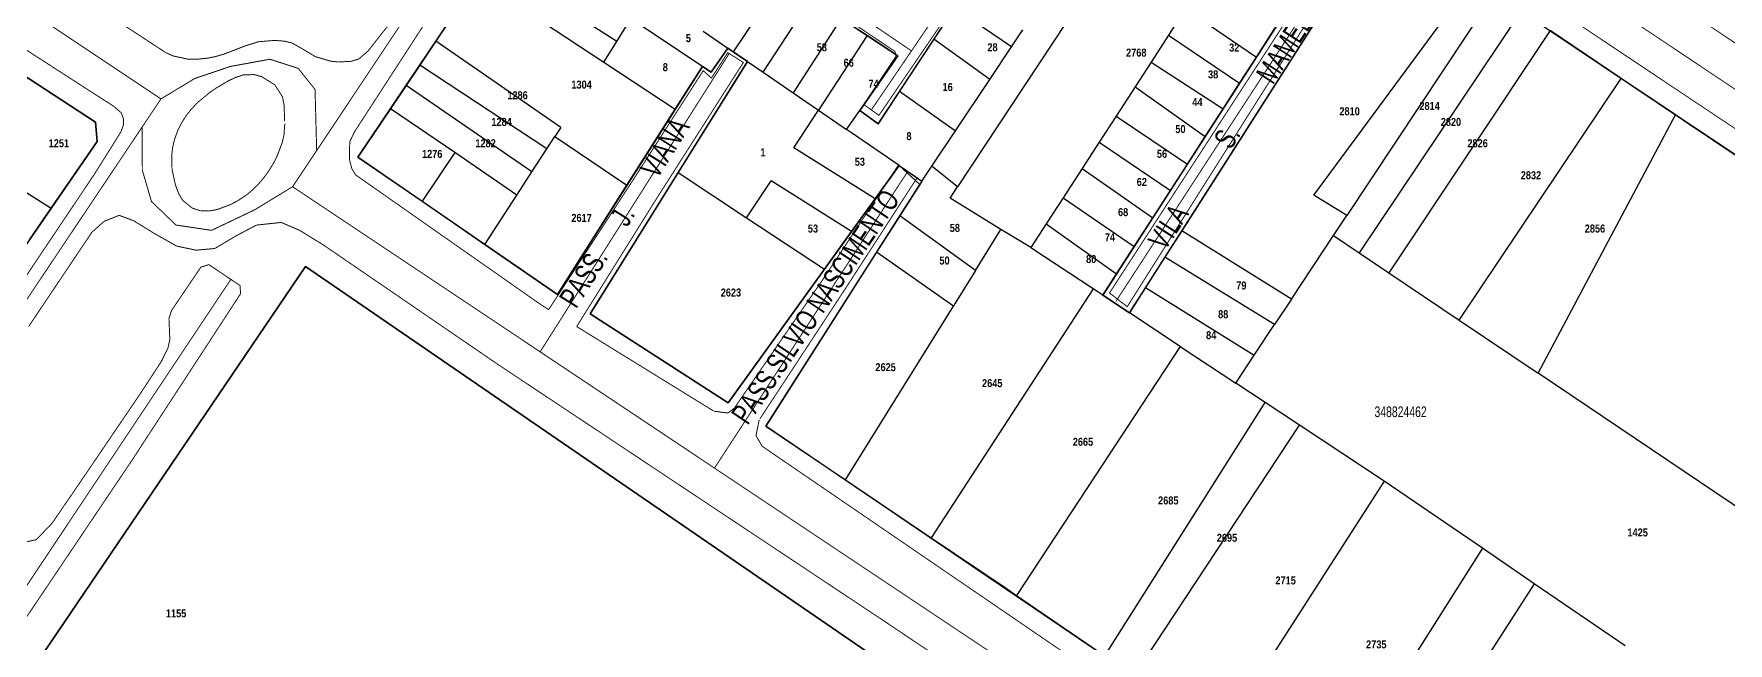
# Model space of a CAD drawing. Extents: x 203136 to 205923, y 4839890 to 4842982.
# Drawn here: x 204200.6 to 204518.3, y 4841120.4 to 4841234.7 of the extents above; entities that cross this region are included whole.
import ezdxf
from ezdxf.enums import TextEntityAlignment as Align

# ---------------------------------------------------------------- set-up
doc = ezdxf.new("R2010")
doc.units = 0
doc.header["$LTSCALE"] = 1.5
doc.header["$MEASUREMENT"] = 0
doc.linetypes.add('TRACO_25', pattern=[8, 3, -1, 1, -1, 1, -1])
for name, color, linetype in [('CD_MALHA_LOTES', 40, 'CONTINUOUS'), ('CD_TXT_QUADRA', 7, 'CONTINUOUS'), ('RU-QUADRAS', 210, 'CONTINUOUS'), ('SV-EIXO-RUA-PAV', 20, 'CONTINUOUS'), ('SV-RUA-PAVIM-S-GUIA-C-GUIA', 7, 'CONTINUOUS'), ('SV-TXT-RUA-PAV-S-GUIA-C-GUIA', 7, 'CONTINUOUS'), ('Th_NmrPort', 1, 'CONTINUOUS')]:
    doc.layers.add(name, color=color, linetype=linetype)
doc.styles.add('ARIAL', font='ARIAL.TTF')
doc.styles.get("Standard").update_dxf_attribs({"font": 'swisscbo.ttf'})

msp = doc.modelspace()

# ---------------------------------------------------------------- linework, layer by layer
at = {"layer": 'CD_MALHA_LOTES', "linetype": 'Continuous'}
for p, q in [((204453.37, 4841256.54), (204415.85, 4841197.76)), ((204309.93, 4841233.28), (204286.24, 4841248.58)), ((204283.84, 4841245.01), (204276.03, 4841233.37)), ((204283.84, 4841245.01), (204307.51, 4841229.39)), ((204340.81, 4841245), (204331.78, 4841231.33)), ((204440.63, 4841204.48), (204470.55, 4841245)), ((204474.47, 4841242.37), (204446.82, 4841200.65)), ((204337.35, 4841227.52), (204346.37, 4841241.32)), ((204373.25, 4841239.56), (204369.4, 4841233.73)), ((204383.94, 4841232.27), (204373.25, 4841239.56)), ((204396.75, 4841240.7), (204373.82, 4841206.03)), ((204416.59, 4841239.43), (204413.39, 4841234.49)), ((204416.59, 4841239.43), (204429.86, 4841230.35)), ((204479.52, 4841238.97), (204449.12, 4841193.66)), ((204309.93, 4841233.28), (204312.58, 4841237.54)), ((204326, 4841228.6), (204312.58, 4841237.54)), ((204352.01, 4841237.58), (204342.99, 4841223.65)), ((204356.85, 4841234.38), (204352.01, 4841237.58)), ((204383.94, 4841232.27), (204386.09, 4841235.49)), ((204429.86, 4841230.35), (204433.39, 4841235.82)), ((204484.91, 4841235.35), (204454.69, 4841189.91)), ((204498.26, 4841226.37), (204484.91, 4841235.35)), ((204276.03, 4841233.37), (204273, 4841228.87)), ((204299.45, 4841217.16), (204276.03, 4841233.37)), ((204307.51, 4841229.39), (204309.93, 4841233.28)), ((204326.15, 4841235.19), (204330.76, 4841232.03)), ((204356.85, 4841234.38), (204347.74, 4841220.4)), ((204362.61, 4841230.57), (204356.85, 4841234.38)), ((204369.4, 4841233.73), (204362.96, 4841223.96)), ((204379.86, 4841226.15), (204369.4, 4841233.73)), ((204379.86, 4841226.15), (204383.94, 4841232.27)), ((204413.39, 4841234.49), (204410.11, 4841229.42)), ((204413.39, 4841234.49), (204426.69, 4841225.44)), ((204307.51, 4841229.39), (204320.9, 4841220.56)), ((204334.43, 4841229.52), (204321.45, 4841208.69)), ((204327.6, 4841227.54), (204330.76, 4841232.03)), ((204330.76, 4841232.03), (204331.78, 4841231.33)), ((204331.78, 4841231.33), (204334.43, 4841229.52)), ((204334.43, 4841229.52), (204337.35, 4841227.52)), ((204355.51, 4841220.35), (204362.61, 4841230.57)), ((204410.11, 4841229.42), (204407.11, 4841224.79)), ((204410.11, 4841229.42), (204423.62, 4841220.67)), ((204426.69, 4841225.44), (204429.86, 4841230.35)), ((204212.18, 4841218.17), (204197.95, 4841227.47)), ((204273, 4841228.87), (204270.42, 4841225.02)), ((204296.84, 4841213.14), (204273, 4841228.87)), ((204320.9, 4841220.56), (204326, 4841228.6)), ((204326, 4841228.6), (204327.6, 4841227.54)), ((204337.35, 4841227.52), (204342.99, 4841223.65)), ((204373.43, 4841216.52), (204379.86, 4841226.15)), ((204467.9, 4841181.02), (204498.26, 4841226.37)), ((204508.01, 4841219.82), (204498.26, 4841226.37)), ((204270.42, 4841225.02), (204267.5, 4841220.67)), ((204294.03, 4841208.81), (204270.42, 4841225.02)), ((204342.99, 4841223.65), (204347.74, 4841220.4)), ((204362.96, 4841223.96), (204358.91, 4841217.81)), ((204362.96, 4841223.96), (204373.43, 4841216.52)), ((204407.11, 4841224.79), (204403.53, 4841219.29)), ((204407.11, 4841224.79), (204420.25, 4841215.45)), ((204423.62, 4841220.67), (204426.69, 4841225.44)), ((204267.5, 4841220.67), (204261.41, 4841211.61)), ((204279.55, 4841212.44), (204267.5, 4841220.67)), ((204311.84, 4841206.31), (204320.9, 4841220.56)), ((204343.15, 4841213.36), (204347.74, 4841220.4)), ((204347.74, 4841220.4), (204353.03, 4841216.77)), ((204353.03, 4841216.77), (204355.51, 4841220.35)), ((204358.91, 4841217.81), (204355.51, 4841220.35)), ((204420.25, 4841215.45), (204423.62, 4841220.67)), ((204482.7, 4841171.05), (204508.46, 4841219.52)), ((204508.46, 4841219.52), (204508.01, 4841219.82)), ((204555.2, 4841188.16), (204508.46, 4841219.52)), ((204212.54, 4841214.54), (204212.18, 4841218.17)), ((204299.45, 4841217.16), (204298.33, 4841215.44)), ((204353.91, 4841216.17), (204353.03, 4841216.77)), ((204369.02, 4841209.91), (204373.43, 4841216.52)), ((204403.53, 4841219.29), (204400.35, 4841214.38)), ((204403.53, 4841219.29), (204416.91, 4841210.28)), ((204203.91, 4841202.01), (204212.54, 4841214.54)), ((204294.03, 4841208.81), (204296.84, 4841213.14)), ((204296.84, 4841213.14), (204298.33, 4841215.44)), ((204298.33, 4841215.44), (204311.84, 4841206.31)), ((204358.4, 4841203.77), (204343.15, 4841213.36)), ((204362.9, 4841210.01), (204353.91, 4841216.17)), ((204400.35, 4841214.38), (204397.16, 4841209.46)), ((204400.35, 4841214.38), (204413.72, 4841205.32)), ((204416.91, 4841210.28), (204420.25, 4841215.45)), ((204188.12, 4841211.96), (204203.91, 4841202.01)), ((204261.41, 4841211.61), (204273.42, 4841203.33)), ((204279.55, 4841212.44), (204273.42, 4841203.33)), ((204291.22, 4841204.48), (204279.55, 4841212.44)), ((204358.4, 4841203.77), (204362.9, 4841210.01)), ((204362.9, 4841210.01), (204367.15, 4841207.1)), ((204367.15, 4841207.1), (204369.02, 4841209.91)), ((204373.82, 4841206.03), (204369.02, 4841209.91)), ((204413.72, 4841205.32), (204416.91, 4841210.28)), ((204291.22, 4841204.48), (204294.03, 4841208.81)), ((204321.45, 4841208.69), (204304.96, 4841182.23)), ((204321.45, 4841208.69), (204334.28, 4841200.23)), ((204334.28, 4841200.23), (204338.9, 4841207.15)), ((204353.96, 4841197.63), (204338.9, 4841207.15)), ((204367.15, 4841207.1), (204366.74, 4841206.49)), ((204397.16, 4841209.46), (204393.61, 4841203.98)), ((204397.16, 4841209.46), (204410.43, 4841200.22)), ((204285.2, 4841195.21), (204291.22, 4841204.48)), ((204298.83, 4841185.82), (204311.84, 4841206.31)), ((204353.96, 4841197.63), (204358.4, 4841203.77)), ((204366.74, 4841206.49), (204362.99, 4841200.6)), ((204372.41, 4841203.89), (204373.82, 4841206.03)), ((204381.95, 4841198.04), (204372.41, 4841203.89)), ((204393.61, 4841203.98), (204390.45, 4841199.11)), ((204393.61, 4841203.98), (204406.95, 4841194.83)), ((204410.43, 4841200.22), (204413.72, 4841205.32)), ((204446.82, 4841200.65), (204440.63, 4841204.48)), ((204199.81, 4841196.06), (204203.91, 4841202.01)), ((204273.42, 4841203.33), (204285.2, 4841195.21)), ((204362.99, 4841200.6), (204358.62, 4841193.74)), ((204377.17, 4841190.32), (204362.99, 4841200.6)), ((204444.33, 4841196.89), (204446.82, 4841200.65)), ((204334.28, 4841200.23), (204348.88, 4841190.59)), ((204348.88, 4841190.59), (204353.96, 4841197.63)), ((204377.17, 4841190.32), (204381.95, 4841198.04)), ((204387.54, 4841194.62), (204381.95, 4841198.04)), ((204390.45, 4841199.11), (204387.54, 4841194.62)), ((204390.45, 4841199.11), (204403.65, 4841189.72)), ((204406.95, 4841194.83), (204410.43, 4841200.22)), ((204415.85, 4841197.76), (204412.7, 4841192.82)), ((204436.43, 4841184.97), (204415.85, 4841197.76)), ((204285.2, 4841195.21), (204298.83, 4841185.82)), ((204387.54, 4841194.62), (204387.76, 4841194.48)), ((204399.23, 4841186.89), (204387.76, 4841194.48)), ((204403.65, 4841189.72), (204406.95, 4841194.83)), ((204436.43, 4841184.97), (204444.33, 4841196.89)), ((204444.33, 4841196.89), (204449.12, 4841193.66)), ((204358.62, 4841193.74), (204337.87, 4841161.15)), ((204373.04, 4841183.66), (204358.62, 4841193.74)), ((204412.7, 4841192.82), (204409.06, 4841187.12)), ((204433.26, 4841180.19), (204412.7, 4841192.82)), ((204449.12, 4841193.66), (204454.69, 4841189.91)), ((204330.79, 4841165.53), (204348.88, 4841190.59)), ((204377.17, 4841190.32), (204373.39, 4841184.22)), ((204401.048804, 4841185.688147), (204403.65, 4841189.72)), ((204454.69, 4841189.91), (204467.9, 4841181.02)), ((204399.23, 4841186.89), (204368.89, 4841140.2)), ((204401.048804, 4841185.688147), (204399.23, 4841186.89)), ((204406.04, 4841182.39), (204401.048804, 4841185.688147)), ((204409.06, 4841187.12), (204406.04, 4841182.39)), ((204409.06, 4841187.12), (204429.45, 4841174.43)), ((204436.43, 4841184.97), (204433.26, 4841180.19)), ((204304.96, 4841182.23), (204330.79, 4841165.53)), ((204352.83, 4841151.05), (204373.04, 4841183.66)), ((204373.39, 4841184.22), (204373.04, 4841183.66)), ((204415.59, 4841176.08), (204406.04, 4841182.39)), ((204467.9, 4841181.02), (204482.7, 4841171.05)), ((204415.59, 4841176.08), (204384.86, 4841129.4)), ((204415.59, 4841176.08), (204425.98, 4841169.21)), ((204425.98, 4841169.21), (204429.45, 4841174.43)), ((204431.49, 4841165.57), (204425.98, 4841169.21)), ((204522.12, 4841144.5), (204482.7, 4841171.05)), ((204401.42, 4841118.08), (204431.49, 4841165.57)), ((204437.94, 4841161.3), (204431.49, 4841165.57)), ((204337.87, 4841161.15), (204352.83, 4841151.05)), ((204406.91, 4841114.33), (204437.94, 4841161.3)), ((204453.8, 4841150.82), (204437.94, 4841161.3)), ((204352.83, 4841151.05), (204368.89, 4841140.2)), ((204453.8, 4841150.82), (204423.17, 4841103.21)), ((204472.22, 4841138.23), (204453.8, 4841150.82)), ((204368.89, 4841140.2), (204382.76, 4841130.84)), ((204472.22, 4841138.23), (204441.94, 4841090.38)), ((204382.76, 4841130.84), (204384.86, 4841129.4)), ((204481.96, 4841131.56), (204451.33, 4841083.96)), ((204384.86, 4841129.4), (204401.42, 4841118.08))]:
    msp.add_line(p, q, dxfattribs=at)
msp.add_lwpolyline([(204501.81, 4841019.33), (204251.54, 4841191.11), (204172.2, 4841074.02), (204425.43, 4840903.9)], close=True, dxfattribs=at)
for points in [[(204429.45, 4841174.43), (204433.26, 4841180.19)], [(204481.96, 4841131.56), (204472.22, 4841138.23)], [(204498.97, 4841119.92), (204481.96, 4841131.56)]]:
    msp.add_lwpolyline(points, dxfattribs=at)
for p in [(204212.18, 4841218.17), (204212.54, 4841214.54), (204203.91, 4841202.01)]:
    msp.add_point(p, dxfattribs=at)
at = {"layer": 'RU-QUADRAS', "color": 6, "linetype": 'Continuous'}
for points in [[(204261.41, 4841211.61), (204301.36, 4841271.1), (204362.61, 4841230.57), (204355.51, 4841220.35), (204358.91, 4841217.81), (204405.27, 4841288.13), (204448.4, 4841259.08), (204401.05, 4841185.69), (204406.04, 4841182.39), (204453.37, 4841256.54), (204597.97, 4841159.46), (204566.13, 4841114.47), (204517.24, 4841039.25), (204337.87, 4841161.15), (204366.74, 4841206.49), (204362.9, 4841210.01), (204330.79, 4841165.53), (204304.96, 4841182.23), (204334.43, 4841229.52), (204330.76, 4841232.03), (204327.6, 4841227.54), (204326, 4841228.6), (204298.83, 4841185.82)], [(204077.03, 4841134.45), (204156.09, 4841254.83), (204212.18, 4841218.17), (204212.54, 4841214.54), (204131.81, 4841097.33)], [(204172.2, 4841074.02), (204251.54, 4841191.11), (204501.81, 4841019.33), (204425.43, 4840903.9)]]:
    msp.add_lwpolyline(points, close=True, dxfattribs=at)
at = {"layer": 'SV-EIXO-RUA-PAV', "const_width": 0.18}
for points in [[(203713.195594, 4841762.099), (203718.6708, 4841758.4484), (203819.801783, 4841691.0189), (203924.608837, 4841621.1384), (203982.867673, 4841582.775028), (204024.317884, 4841554.89701), (204047.25663, 4841539.716778), (204184.483112, 4841447.8663), (204230.965896, 4841416.8737), (204316.37469, 4841359.9271), (204340.8024, 4841343.6398), (204391.414581, 4841309.998544), (204408.223744, 4841298.6864), (204430.382008, 4841283.9123), (204456.732906, 4841266.3427), (204609.65364, 4841164.120225), (204616.269943, 4841159.644491), (204624.637621, 4841154.19577), (204631.837716, 4841149.525438), (204636.861682, 4841146.2412)], [(204224.471994, 4841222.5113), (204157.571, 4841267.1472), (204108.1788, 4841300.106611), (204025.683567, 4841355.1418), (204011.381646, 4841364.762109), (203955.51211, 4841401.724634), (203932.166221, 4841417.194802), (203889.086681, 4841446.254719), (203801.4345, 4841504.7594), (203667.374003, 4841594.971104)]]:
    msp.add_lwpolyline(points, dxfattribs=at)
at = {"layer": 'SV-EIXO-RUA-PAV', "const_width": 0.18, "flags": 128}
for points in [[(204249.1496, 4841206.0465), (204253.665965, 4841212.8265), (204287.946244, 4841264.2897), (204296.984244, 4841277.8579), (204334.531341, 4841334.2254)], [(204357.66, 4841220.45), (204365.1847, 4841231.5175), (204379.3749, 4841252.3886), (204408.223744, 4841298.6864)], [(204365.1847, 4841231.5175), (204296.984244, 4841277.8579)], [(204403.5055, 4841184.5346), (204456.732906, 4841266.3427)], [(204224.4719, 4841222.5113), (204230.8127, 4841226.3488), (204237.488, 4841228.6026), (204244.885025, 4841229.9549), (204250.207248, 4841228.242), (204253.364495, 4841224.2753), (204253.665965, 4841212.8265)], [(204330.9681, 4841230.97), (204295.565636, 4841175.0781)], [(204145.4902, 4841104.4154), (204185.7718, 4841164.6457), (204224.471994, 4841222.5113)], [(204249.1496, 4841206.0465), (204242.088605, 4841201.7375), (204233.969963, 4841197.861), (204227.294633, 4841198.8526), (204222.694073, 4841203.2701), (204220.980137, 4841209.1299), (204220.930684, 4841217.2163)], [(204364.5, 4841208.935), (204328.252317, 4841153.2697)], [(204249.1496, 4841206.0465), (204295.565636, 4841175.0781), (204328.252317, 4841153.2697), (204484.004739, 4841049.3526)], [(204237.569682, 4841188.6621), (204195.305402, 4841125.213), (204162.333481, 4841075.714), (204158.5263, 4841069.9986)]]:
    msp.add_lwpolyline(points, dxfattribs=at)
at = {"layer": 'SV-RUA-PAVIM-S-GUIA-C-GUIA', "linetype": 'Continuous', "const_width": 0.18, "flags": 128}
for points in [[(204297.161831, 4841182.994224), (204295.46, 4841184.09), (204260.97, 4841208.26), (204260.26, 4841209.42), (204259.85, 4841211), (204259.8, 4841212.85), (204259.886957, 4841214.513948), (204260.74, 4841216.31), (204285.64, 4841254.74), (204297.41, 4841271.75), (204299.37, 4841272.98), (204300.67, 4841272.46), (204337.45, 4841248), (204362.08, 4841231.42), (204362.27, 4841230.51), (204356.23, 4841221.47), (204359.09, 4841219.43), (204377.03, 4841245.74)], [(204608.16, 4841174.17), (204561.66, 4841205.43), (204523.61, 4841230.31), (204462.72, 4841271.12)], [(204454.251475, 4841260.513761), (204486.32, 4841239.16), (204523.15, 4841214.57), (204564.68, 4841186.69), (204578.85, 4841177.25)], [(204225.4, 4841231.18), (204198.42, 4841248.82)], [(204302.416227, 4841179.815094), (204317.323555, 4841203.712228), (204333.663454, 4841229.343152), (204330.746827, 4841231.185233), (204327.676693, 4841226.426525), (204326.141627, 4841227.808085), (204312.689303, 4841206.843479), (204297.161831, 4841182.994224)], [(204254.91, 4841195.13), (204287.62, 4841172.73), (204360.37, 4841124.37), (204467.73, 4841052.26), (204472.105722, 4841049.352843)]]:
    msp.add_lwpolyline(points, dxfattribs=at)
at = {"layer": 'SV-RUA-PAVIM-S-GUIA-C-GUIA', "linetype": 'TRACO_25', "const_width": 0.18, "flags": 128}
msp.add_lwpolyline([(204454.251475, 4841260.513761), (204405.632844, 4841183.541009), (204402.314282, 4841186.122113), (204451.749884, 4841262.303645)], dxfattribs=at)
at = {"layer": 'SV-RUA-PAVIM-S-GUIA-C-GUIA', "const_width": 0.18}
for points in [[(204225.4, 4841231.18), (204226.775997, 4841230.564023), (204229.505023, 4841229.985445), (204231.010697, 4841229.939416), (204233.300174, 4841230.165211), (204234.769057, 4841230.477158), (204236.215238, 4841230.897888), (204238.706037, 4841231.839869), (204240.105079, 4841232.406109), (204242.78, 4841233.24), (204245.766263, 4841233.487812), (204247.576733, 4841233.348586), (204249.047142, 4841233.004106), (204251.240543, 4841231.756526), (204253.404836, 4841230.446326), (204256.21669, 4841229.600884), (204257.709923, 4841229.432733), (204260.158027, 4841229.568299), (204261.60373, 4841230.022982), (204263.364123, 4841231.554284), (204264.422382, 4841232.933899), (204265.739743, 4841234.623919), (204267.637135, 4841236.947977)], [(204195.23, 4841234.27), (204212.14, 4841223.36)], [(204247.66, 4841218.35), (204247.557005, 4841221.346373), (204247.251342, 4841222.908238), (204245.831675, 4841225.137513), (204243.383181, 4841226.672334), (204241.936045, 4841227.081919), (204239.889153, 4841227.003046), (204238.451425, 4841226.543196), (204237.051138, 4841225.871115), (204234.870283, 4841224.578362), (204233.624407, 4841223.730213), (204231.335764, 4841221.83089), (204230.072849, 4841220.487051), (204229.147883, 4841219.294065), (204228.33409, 4841218.018793), (204227.650458, 4841216.668991), (204227.010771, 4841214.910937), (204226.667596, 4841213.43767), (204226.482893, 4841211.94094), (204226.547802, 4841209.308769), (204227.185189, 4841206.362209), (204227.775759, 4841204.785333), (204228.542009, 4841203.488171), (204230.326259, 4841202.037753), (204231.775214, 4841201.555391), (204233.552158, 4841201.488895), (204235.039277, 4841201.773699), (204237.521884, 4841202.698497), (204238.85628, 4841203.39411), (204240.62, 4841204.58), (204241.762707, 4841205.551743), (204242.820067, 4841206.621544), (204243.791497, 4841207.773053), (204244.764827, 4841209.124871), (204245.547538, 4841210.408983), (204246.232591, 4841211.747957), (204247.206717, 4841214.316808), (204247.544754, 4841215.78023), (204247.689523, 4841217.892088)], [(204212.14, 4841223.36), (204215.53, 4841221.19)], [(204215.53, 4841221.19), (204217.05, 4841219.89)], [(204217.05, 4841219.89), (204217.43, 4841218.75)], [(204216.97, 4841216.34), (204212.13, 4841208.6)], [(204217.47, 4841217.73), (204216.97, 4841216.34)], [(204217.43, 4841218.75), (204217.47, 4841217.73)], [(204362.75, 4841210.13), (204348.34, 4841188.3)], [(204366.25, 4841207.74), (204362.75, 4841210.13)], [(204212.13, 4841208.6), (204195.27, 4841183.44)], [(204352.79, 4841186.92), (204366.25, 4841207.74)], [(204216.63, 4841200.68), (204213.79, 4841199.54)], [(204219.38, 4841199.65), (204216.63, 4841200.68)], [(204211.52, 4841197.5), (204199.67, 4841179.83)], [(204213.79, 4841199.54), (204211.52, 4841197.5)], [(204223.11, 4841197.34), (204219.38, 4841199.65)], [(204227.41, 4841194.91), (204223.11, 4841197.34)], [(204242.39, 4841198.85), (204238.53, 4841196.81)], [(204247.02, 4841199.34), (204242.39, 4841198.85)], [(204250.43, 4841197.88), (204247.02, 4841199.34)], [(204254.91, 4841195.13), (204250.43, 4841197.88)], [(204231.05, 4841194.14), (204227.41, 4841194.91)], [(204234.57, 4841194.46), (204231.05, 4841194.14)], [(204238.53, 4841196.81), (204234.57, 4841194.46)], [(204226.44, 4841182.81), (204231.96, 4841190.96)], [(204231.96, 4841190.96), (204233.46, 4841191.43)], [(204233.46, 4841191.43), (204239.31, 4841187.49)], [(204348.34, 4841188.3), (204331.96, 4841164.5)], [(204239.39, 4841185.96), (204219.09, 4841154.81)], [(204239.31, 4841187.49), (204239.39, 4841185.96)], [(204336.75, 4841162.48), (204352.79, 4841186.92)], [(204225.97, 4841181.29), (204226.44, 4841182.81)], [(204226.14, 4841177.4), (204225.97, 4841181.29)], [(204328.09, 4841163.97), (204302.416227, 4841179.815094)], [(204224.52, 4841173.22), (204225.8, 4841175.83)], [(204225.8, 4841175.83), (204226.14, 4841177.4)], [(204220.46, 4841167.02), (204224.52, 4841173.22)], [(204191.93, 4841168.06), (204190.99, 4841165.37), (204190.728477, 4841163.875888), (204190.61, 4841161.98), (204191.057201, 4841159.024552), (204191.4, 4841157.56), (204191.711646, 4841156.084045), (204191.983597, 4841154.606618), (204192.458477, 4841151.65081), (204192.810918, 4841149.383996), (204193.311593, 4841146.432674), (204193.59394, 4841144.955315), (204194.231303, 4841142.267036), (204195.927275, 4841139.876859), (204198.520342, 4841139.278094), (204201.101216, 4841139.840187)], [(204210.36, 4841152.14), (204220.46, 4841167.02)], [(204331.96, 4841164.5), (204330.723717, 4841163.600056), (204328.143534, 4841163.937404)], [(204337.21, 4841157.35), (204336.03, 4841159.34), (204336.630969, 4841162.290222)], [(204396.16, 4841117.04), (204337.21, 4841157.35)], [(204219.09, 4841154.81), (204195.76, 4841120.11)], [(204204.09, 4841142.96), (204210.36, 4841152.14)], [(204201.101216, 4841139.840187), (204204.09, 4841142.96)]]:
    msp.add_lwpolyline(points, dxfattribs=at)

# ---------------------------------------------------------------- texts
at = {"layer": 'CD_TXT_QUADRA', "linetype": 'Continuous', "style": 'ARIAL', "width": 0.7}
msp.add_text('348824462', height=2, dxfattribs=at).set_placement((204451.99, 4841162.83))
at = {"layer": 'SV-TXT-RUA-PAV-S-GUIA-C-GUIA', "style": 'ARIAL', "width": 0.7}
for s, rotation, p in [('VILA             S.          MAMEDE', 57, (204412.70015, 4841193.865422)), ('PASS.      J.       VIANA', 58, (204302.3241, 4841183.0154)), ('PASS.SILVIO NASCIMENTO', 56, (204334.4875, 4841161.1565))]:
    msp.add_text(s, height=4, rotation=rotation, dxfattribs=at).set_placement(p)
at = {"layer": 'Th_NmrPort', "color": 1}
for s, p in [('5', (204322.878554, 4841233.917271)), ('58', (204347.418554, 4841232.197271)), ('28', (204379.418554, 4841232.197271)), ('32', (204424.738554, 4841232.137271)), ('8', (204318.548554, 4841228.467271)), ('66', (204352.458554, 4841229.297271)), ('2768', (204405.418554, 4841231.197271)), ('1304', (204301.418554, 4841225.197271)), ('74', (204357.118554, 4841225.367271)), ('38', (204420.788554, 4841227.117271)), ('1286', (204289.418554, 4841223.197271)), ('16', (204371.018554, 4841224.747271)), ('44', (204417.818554, 4841221.927271)), ('2810', (204445.418554, 4841220.197271)), ('2814', (204460.418554, 4841221.197271)), ('1284', (204286.418554, 4841218.197271)), ('8', (204364.238554, 4841215.527271)), ('50', (204414.658554, 4841216.867271)), ('2820', (204464.418554, 4841218.197271)), ('1251', (204203.418554, 4841214.197271)), ('1282', (204283.418554, 4841214.197271)), ('1', (204336.858554, 4841212.487271)), ('2826', (204469.418554, 4841214.197271)), ('1276', (204273.418554, 4841212.197271)), ('53', (204354.548554, 4841210.727271)), ('56', (204411.198554, 4841212.217271)), ('62', (204407.418554, 4841206.937271)), ('2832', (204479.418554, 4841208.197271)), ('2617', (204301.418554, 4841200.197271)), ('68', (204403.908554, 4841201.277271)), ('53', (204345.758554, 4841198.197271)), ('58', (204372.358554, 4841198.317271)), ('74', (204401.438554, 4841196.577271)), ('2856', (204491.418554, 4841198.197271)), ('50', (204370.418554, 4841192.197271)), ('80', (204397.928554, 4841192.477271)), ('79', (204426.078554, 4841187.517271)), ('2623', (204329.418554, 4841186.197271)), ('88', (204422.668554, 4841182.127271)), ('84', (204420.418554, 4841178.197271)), ('2625', (204358.418554, 4841172.197271)), ('2645', (204378.418554, 4841169.197271)), ('2665', (204395.418554, 4841158.197271)), ('2685', (204411.418554, 4841147.197271)), ('2695', (204422.418554, 4841140.197271)), ('1425', (204499.418554, 4841141.197271)), ('2715', (204433.418554, 4841132.197271)), ('1155', (204225.400008, 4841126.012737)), ('2735', (204450.418554, 4841120.197271))]:
    msp.add_text(s, height=1.5, dxfattribs=at).set_placement(p, align=Align.MIDDLE_LEFT)

doc.saveas('drawing.dxf')
